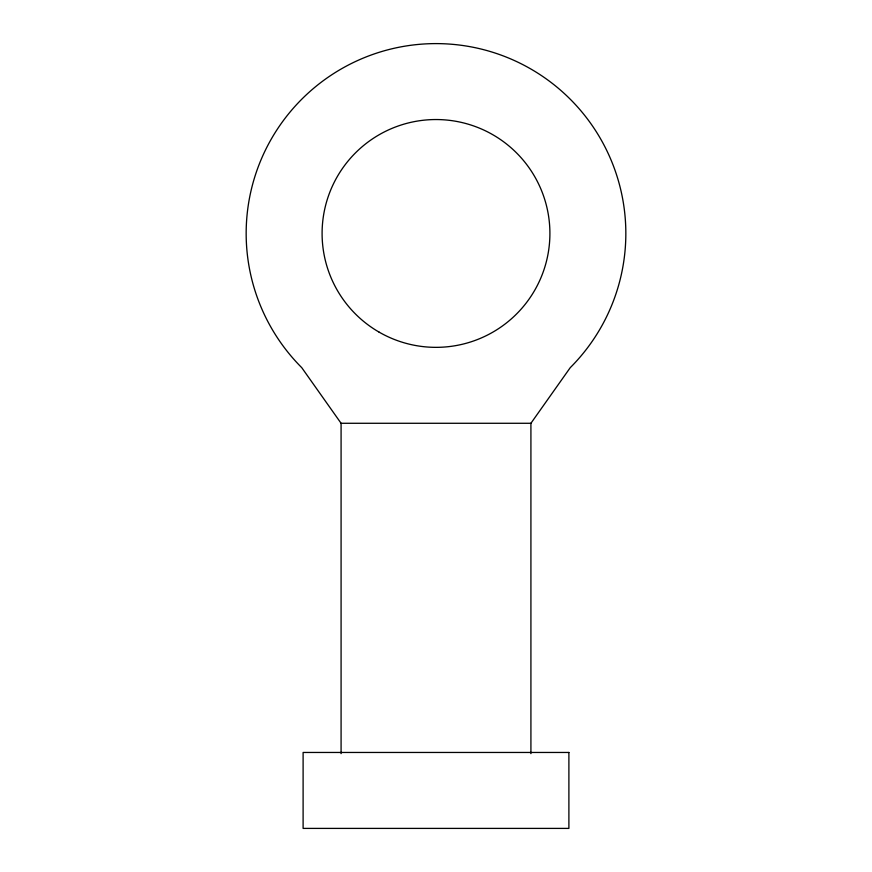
<?xml version="1.0" encoding="UTF-8"?>
<svg xmlns="http://www.w3.org/2000/svg" width="872" height="872" viewBox="0 0 872 872"><rect width="100%" height="100%" fill="white"/><g stroke="black" fill="none" stroke-linecap="round" stroke-linejoin="round"><path stroke-width="1.31" d="M530.917 753.626L530.917 423.28L570.234 367.679A189.845 189.845 0 0 0 570.234 99.201A189.845 189.845 0 0 0 301.767 99.201A189.845 189.845 0 0 0 301.767 367.679L341.083 423.28L341.083 753.626M341.083 423.28L530.917 423.28M568.893 752.46L303.107 752.46L303.107 828.4L568.893 828.4L568.893 752.46M379.048 332.09A113.905 113.905 0 0 0 549.905 233.445A113.905 113.905 0 0 0 379.048 134.8A113.905 113.905 0 0 0 379.048 332.09"/></g></svg>
